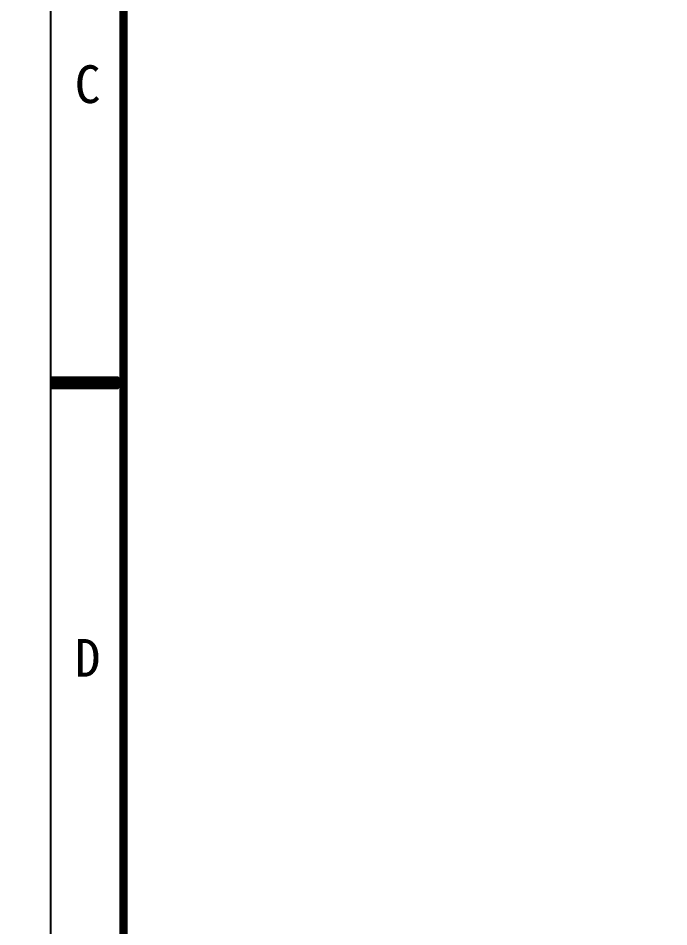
# Model space of a CAD drawing. Header units: millimetres. Extents: x 1387 to 2553, y -68 to 207.
# Drawn here: x 1791.8 to 1829.4, y 1.2 to 53.6 of the extents above; entities that cross this region are included whole.
import ezdxf

# ---------------------------------------------------------------- set-up
doc = ezdxf.new("R2010")
doc.units = ezdxf.units.MM

msp = doc.modelspace()

# ---------------------------------------------------------------- linework, layer by layer
at = {"elevation": 2.434}
msp.add_lwpolyline([(1793.731, 131.867), (2073.259, 131.867), (2073.259, -66.379), (1793.731, -66.379), (1793.731, 131.867)], dxfattribs=at)
at = {"color": 7, "linetype": 'Continuous', "const_width": 0.481, "elevation": 2.434}
msp.add_lwpolyline([(1797.924, -63.405), (2069.066, -63.405), (2069.066, 128.894), (1797.924, 128.894)], close=True, dxfattribs=at)
at = {"elevation": 2.434}
msp.add_lwpolyline([(1797.924, 32.613, 0, 3.781, 0), (1796.343, 32.613, 0.756, 0.756, 0), (1793.731, 32.613, 0.756, 0.756, 0)], format="xyseb", dxfattribs=at)

# ---------------------------------------------------------------- texts
at = {"char_height": 2.181, "attachment_point": 1}
for s, insert, width in [('C', (1795.104, 50.926, 2.434), 8.68163), ('D', (1795.104, 17.841, 2.434), 11.09583)]:
    msp.add_mtext(s, dxfattribs=dict(at, insert=insert, width=width))

doc.saveas('drawing.dxf')
